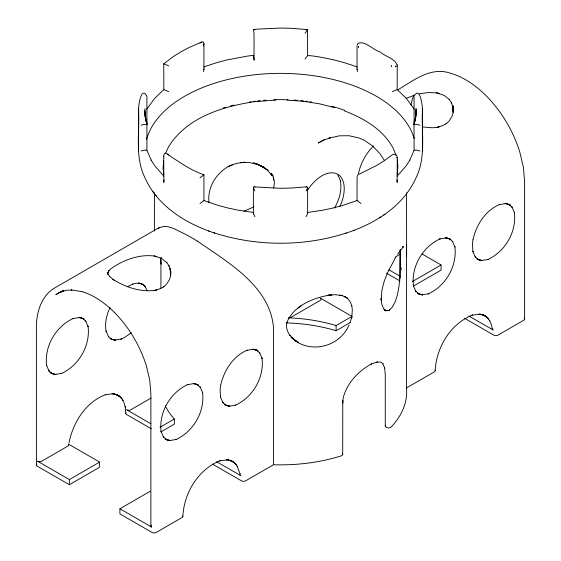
<?xml version="1.0" encoding="UTF-8"?>
<svg xmlns="http://www.w3.org/2000/svg" width="561" height="561" viewBox="0 0 561 561"><rect width="100%" height="100%" fill="white"/><g stroke="black" fill="none" stroke-linecap="round" stroke-linejoin="round"><path stroke-width="0.84" d="M144.955 114.661L144.955 108.596M154.394 231.104L154.429 192.746M199.968 203.545L203.945 200.515L203.945 174.766C189.913 170.095 177.837 160.951 165.761 153.125C164.24 153.139 163.602 154.906 163.749 156.203L163.847 182.697M203.363 71.668L203.945 69.571L203.945 43.821L203.594 42.32L202.339 41.823L188.924 47.587L180.796 51.928L173.279 56.619L163.756 63.814L163.847 89.704M254.96 216.7L253.376 213.566L253.383 187.549L253.817 186.883L280.5 188.293L291.264 188.047L306.986 186.827L307.617 187.549L307.624 213.566L306.04 216.7M203.909 66.906L216.483 62.706L226.791 59.971L247.738 56.044L253.74 55.28L253.425 55.911A3.156 0.505 83.4 0 1 254.042 60.272L254.042 34.516A3.156 0.505 83.4 0 0 253.432 30.175L253.74 29.523L258.544 29.046L280.5 28.05L291.51 28.302L307.512 29.593L307.617 55.714L304.995 59.08M357.638 71.668L357.055 69.571L357.055 45.588M397.153 182.697L397.251 157.487L396.837 157.332L397.251 157.487M357.932 43.562C364.706 39.817 373.787 50.693 380.204 51.928C385.014 56.654 395.239 58.337 397.251 65.427L397.153 89.704M400.323 265.339L400.323 249.638M414.102 96.155C420.687 84.157 423.394 111.45 422.349 114.156C421.809 135.46 425.799 158.412 415.827 178.258C413.254 183.938 410 189.309 406.171 194.225C393.03 211.209 373.991 222.668 354.187 230.291C309.525 246.77 259.196 247.422 213.944 232.815M214.765 233.103C194.19 226.356 174.331 215.817 159.478 199.793C153.349 193.054 148.251 185.382 144.605 177.024C135.25 157.431 139.303 135.04 138.651 114.156C137.494 111.38 140.502 83.912 146.919 96.317L146.919 123.539L146.779 121.33M138.567 151.659L138.651 108.469M163.924 176.217L154.808 165.839L151.112 160.046L151.414 160.614L146.919 150.341L146.919 124.591L145.187 116.793L144.766 110.643L145.187 116.793L146.919 124.837L144.955 114.03M385.274 426.072L385.274 374.573L384.573 367.651L384.664 368.009L382.749 363.528L383.023 363.879L381.045 362.182L376.768 362.041L377.251 361.957L371.123 364.096L371.466 363.928C358.346 371.109 346.908 383.135 343.206 397.91L342.68 403.121L342.778 400.61L342.694 454.235M400.323 256.153L399.881 276.776L399.025 286.061L397.504 294.567L395.316 301.559L392.286 307.19L389.264 310.107L389.741 309.854L387.889 310.717L388.436 310.598L385.379 310.499L386.122 310.829L384.888 310.093L386.031 310.815L383.514 308.459L381.796 304.188L381.087 298.319L381.214 300.352L381.929 290.051L384.194 281.341L387.616 272.555L395.701 257.247M160.93 257.716L160.923 288.249M163.749 181.96L164.142 179.885M253.376 213.566L253.803 212.64M307.624 29.803L304.995 33.323M182.844 516.365C183.945 493.421 197.928 469.445 220.228 460.7L219.716 460.869L227.184 459.873L226.581 459.852L229.94 460.392L232.976 461.605L227.794 459.831L231.195 460.805L234.189 462.537L230.809 460.595L233.804 462.299L236.349 464.711L232.99 461.661L235.459 463.849L237.485 466.633L237.17 466.128L239.792 473.337M435.189 370.674C436.29 347.729 450.273 323.753 472.572 315.009L472.06 315.177L479.529 314.188L478.926 314.16L482.285 314.7L485.321 315.913L480.139 314.139L483.54 315.114L486.534 316.846L483.154 314.903L486.149 316.607L488.694 319.02L485.335 315.969L487.804 318.157L489.83 320.941L489.515 320.436L491.078 323.795L492.362 329.132M357.055 69.571L357.084 68.905M357.609 44.277L357.581 44.712L357.673 44.081M286.867 322.449C285.914 327.813 287.015 331.158 290.037 335.548L289.82 335.233L295.759 340.983L293.319 339.068L298.27 342.547L290.977 337.105C308.262 354.692 339.503 347.694 349.026 324.994M307.624 187.809L306.075 190.908M351.936 315.703L352.308 309.448L351.705 305.479L351.831 305.885L350.555 302.386L347.659 298.529L344.517 296.453L347.294 298.052L342.112 295.598M203.945 43.821L203.363 45.918M411.017 105.033L412.559 98.399L413.948 94.865M163.672 160.418L163.083 168.363L163.805 174.38M397.181 174.296L397.924 166.245L397.265 159.892M414.221 121.33L414.081 123.539L414.039 96.962M68.968 442.938C72.804 423.155 85.489 402.09 105.741 394.6L105.23 394.769L112.698 393.78L112.095 393.759L115.454 394.292L118.497 395.505L113.231 393.717L116.618 394.671L119.612 396.368L116.408 394.537L119.409 396.269L121.954 398.724L119.409 396.269M358.479 173.735C360.295 163.819 366.284 152.88 373.612 145.965M351.459 318.01L350.001 322.68M273.726 188.131L274.462 182.255L273.207 177.549M286.818 322.75C293.087 305.682 314.433 297.134 331.839 294.805L327.94 295.296L335.296 294.686L342.413 295.668L339.819 295.058M416.052 114.633L416.045 108.596L416.045 114.03L414.081 124.837L415.813 116.793L416.234 110.643L415.813 116.793L414.039 124.696L414.081 150.341L409.586 160.614L409.888 160.046L406.192 165.839L397.076 176.217M165.74 152.851L168.482 146.961C186.14 118.098 220.915 106.828 253.923 101.751M110.075 307.526C106.576 314.945 104.57 322.905 106.134 331.481L106.022 330.955L108.603 336.852L108.28 336.334L111.863 339.391L110.012 338.458L114.472 340.148L111.569 339.216L115.447 340.106L114.844 340.085L121.33 339.026L120.839 339.188L124.325 337.645L131.274 332.701M334.51 208.11C339.272 199.513 342.147 190.488 340.38 180.439L340.492 180.958L337.911 175.06M146.772 109.192L154.415 98.687L163.756 89.564L168.728 91.667M397.553 254.294L403.492 246.595L402.609 247.128M160.769 258.986L161.575 257.829M158.09 228.685C166.729 222.549 177.367 230.887 185.6 234.33A70.118 11.29 36.6 0 1 197.339 241.076M199.968 43.099L201.729 41.963M414.081 150.341L416.613 150.124L419.93 150.944M297.898 308.108L301.32 305.724M379.664 217.724L380.793 216.981M383.794 214.975L384.965 214.204M199.968 177.795L203.945 174.766L203.363 174.983M414.102 124.563L416.613 124.367L419.93 125.194M127.915 286.496L132.803 284.076L132.312 284.245L135.643 283.375L138.798 283.186L138.195 283.165L141.07 283.656L143.63 284.813L139.17 283.116L141.779 283.88L144.275 285.57L143.392 284.834L145.362 286.93L145.04 286.419L147.094 290.71M62.671 290.71L55.848 294.658L59.922 292.309L63.751 290.914M159.689 227.296L55.756 287.337C41.409 294.974 36.276 312.372 36.395 327.631L36.395 464.978M397.63 89.949C413.534 80.511 430.778 66.387 450.476 73.232C464.235 77.18 476.128 85.812 486.184 95.784L486.366 95.973C501.723 111.632 513.21 131.008 519.774 151.926L523.399 167.325L524.605 181.708L524.605 319.055M151.07 398.072L130.818 409.761A2.959 1.711 0 0 1 126.625 409.775L150.874 423.772M395.091 257.183L400.309 254.168M68.638 444.6A2.959 1.711 0 0 1 67.804 446.135L41.717 461.205A2.945 1.697 0 0 1 37.552 461.205L69.375 479.571L99.655 462.089L68.589 444.158M159.962 427.272L174.331 418.976A119.851 69.199 0 0 1 165.158 405.666M320.548 298.291A2.959 1.711 0 0 1 320.149 300.444L290.907 317.337A2.945 1.697 0 0 1 288.627 317.828A119.851 69.199 0 0 1 336.116 325.569L351.999 316.404L320.934 298.466M412.314 281.58L441.079 264.974L441.079 270.122L413.38 286.117M36.788 464.129A2.945 1.697 0 0 0 37.257 466.184L69.375 484.725L99.318 467.439A42.061 24.284 -60 0 1 99.655 462.089M161.007 431.816L174.331 424.123L174.331 418.976M286.776 322.919A119.851 69.192 0 0 1 336.116 330.724L350.183 322.603M182.746 515.924A2.945 1.697 0 0 1 181.981 517.565L156.203 532.452A2.945 1.697 0 0 1 152.038 532.452L119.921 513.911L119.921 508.757L150.201 491.275M342.554 453.849A2.945 1.697 0 0 1 341.179 455.876A126.162 72.839 0 0 1 273.48 464.739L245.62 480.826A2.945 1.697 0 0 1 241.454 480.826L212.324 464.01M385.638 425.238A2.945 1.697 0 0 0 386.136 427.258L386.452 427.433A2.945 1.697 0 0 0 391.108 427.047A126.162 72.839 0 0 0 406.466 387.967L434.326 371.88A2.945 1.697 0 0 0 435.091 370.239M324.756 139.289L318.297 143.013L324.153 140.012L330.261 137.697L329.118 138.111L339.433 135.811L349.159 135.741L359.215 138.055L363.991 140.124L372.525 145.874L379.958 153.707L384.537 160.614M392.272 91.667L397.244 89.564L406.585 98.687L414.228 109.192M253.965 206.869L243.937 211.195M306.04 29.95L307.26 29.523M232.261 164.703C217.612 170.663 206.771 186.841 209.064 202.823M228.11 166.659L236.328 163.398L244.982 162.248L240.452 162.557L249.112 162.48L257.268 164.331M141.07 150.944L144.387 150.124L146.919 150.341M141.091 125.187L144.422 124.367L146.919 124.591M406.031 98.378L413.24 95.601M63.645 290.977L58.239 293.066L62.474 291.313L67.054 290.282L71.934 289.967L71.338 289.988L81.829 291.559L81.317 291.39C94.129 295.149 105.18 303.249 114.577 312.54L114.395 312.351C129.121 327.372 140.145 345.962 146.435 366.024L149.738 380.148L150.881 393.731L150.881 525.93M345.604 233.313L346.418 233.025M353.276 230.606L354.187 230.291M438.842 126.961L439.193 126.891L436.661 127.41L442.888 125.566L446.423 123.525L446.065 123.806L448.982 121.183L451.85 116.758L453 113.14L453.316 109.647L452.951 105.875L453.141 112.291L452.699 105.58L453.295 109.227L451.514 102.712L451.654 103.049L449.144 99.255L449.375 99.542L444.081 95.342L436.724 92.881L439.333 93.47M156.344 290.058L156.694 289.988L154.163 290.507L160.39 288.663L163.924 286.622L163.574 286.902L166.491 284.28L169.352 279.855L170.509 276.236L170.825 272.744L170.453 268.978L170.642 275.388L170.2 268.677L170.796 272.323L169.015 265.809L169.163 266.145L166.652 262.352L166.876 262.639L161.582 258.439L154.226 255.977L156.835 256.566M306.047 186.988L306.544 186.841M403.205 246.868L402.454 247.022M419.305 93.876L428.373 92.502L436.963 92.937M436.977 127.347L432.293 127.782L422.286 126.926M154.485 290.444C139.871 292.12 125.026 287.071 112.796 279.238L114.753 280.542L114.444 280.339M307.407 212.486L322.898 210.172L332.757 208.075L342.49 205.487L357.154 200.515M253.845 101.758L275.872 100.061M203.846 200.515L218.51 205.487L228.243 208.075L238.102 210.172L253.593 212.486M163.756 63.814L168.728 65.91M286.994 100.11L303.536 101.317M303.473 101.303L319.518 103.827L334.784 107.635M154.471 256.033C139.016 254.042 123.118 260.038 111.001 268.677L108.813 270.837L109.065 270.542L107.712 273.102L107.859 272.211L108.049 274.511L107.705 273.635L109.711 276.657L109.374 276.271L113.147 279.469M253.74 29.523L254.96 29.95M254.456 186.841L254.953 186.988M256.398 163.91L253.425 162.893L258.523 164.654L265.304 168.426L262.73 166.792L268.053 170.411L260.374 165.579M208.552 230.943L209.442 231.251M257.141 164.163L258.523 164.654M357.091 66.906L344.517 62.706L334.209 59.971C325.997 58.19 314.483 55.742 307.624 55.553M344.384 110.84C363.991 118.336 382.854 129.374 393.065 147.985L396.129 155.467M261.181 165.951L257.155 164.282L263.109 167.01L260.002 165.369M422.138 254.035L441.079 264.974M388.829 269.771L400.189 276.328M468.926 316.011L493.168 330.008A2.959 1.711 0 0 1 492.376 328.466M386.487 273.179L399.93 280.942M464.669 318.318L493.799 335.134A2.945 1.697 0 0 0 497.965 335.134L523.743 320.254A2.945 1.697 0 0 0 524.212 318.199M216.581 461.703L240.823 475.7A2.959 1.711 0 0 1 240.48 473.547M151.316 428.786L126.674 414.558A2.945 1.697 0 0 1 125.909 412.917M119.921 508.757L151.743 527.13A2.945 1.697 0 0 1 151.274 525.075M307.197 212.64L307.624 213.566M197.367 241.125C228.201 262.464 269.869 286.257 273.48 327.393L273.48 464.739M361.032 203.545L357.055 200.515L357.055 177.038L357.757 174.913L377.055 165.236L384.334 160.691L392.532 154.598L394.923 154.282L396.339 155.095L397.153 156.512M263.256 167.08L267.478 170.144L272.337 175.817L270.633 173.363L272.106 175.502M50.518 372.455L52.39 373.724L50.539 372.799L54.999 374.489L52.096 373.556L55.974 374.439L55.371 374.418L61.857 373.367L61.366 373.528C79.024 365.492 90.616 345.408 88.035 326.123L88.147 326.649L85.567 320.752L85.889 321.271L82.306 318.22L84.157 319.146L79.697 317.456L82.6 318.389L78.722 317.498L79.325 317.519L72.839 318.578L73.33 318.417C55.672 326.453 44.088 346.537 46.661 365.814L46.549 365.295L49.13 371.186L48.807 370.674L50.778 372.77L49.894 372.034M118.504 395.568L120.973 397.749L122.999 400.533L122.684 400.028L124.247 403.387L125.306 407.244L125.201 406.732L125.811 413.359M167.704 153.896L168.728 154.983M160.586 263.116L161.126 263.733M152.83 191.582L153.987 193.075M155.46 195.011L156.596 196.476M254.925 190.908L253.376 187.809M160.881 263.404L160.649 263.081L161.182 264.098L160.734 260.045L160.741 260.479M396.858 179.885L397.251 181.96M273.27 177.746L274.091 180.081M413.38 285.703L415.96 291.594L415.638 291.082L419.221 294.132L417.37 293.2L421.83 294.897L418.927 293.957L422.805 294.848L422.202 294.827L428.688 293.768L428.197 293.936C445.855 285.9 457.439 265.816 454.866 246.531L454.978 247.057L452.397 241.16L452.72 241.679L449.137 238.621L450.988 239.554L446.528 237.864L449.431 238.797L445.553 237.906L446.156 237.927L439.67 238.986L440.161 238.825C422.503 246.861 410.911 266.945 413.492 286.222M161.035 431.388L163.616 437.285L163.293 436.767L166.876 439.824L165.025 438.891L169.485 440.581L166.582 439.649L170.46 440.539L169.857 440.518L176.343 439.459L175.852 439.621C193.51 431.584 205.095 411.501 202.521 392.223L202.633 392.749L200.053 386.852L200.375 387.363L196.792 384.313L198.643 385.246L194.183 383.549L197.086 384.488L193.208 383.598L193.811 383.619L187.325 384.678L187.816 384.509C170.158 392.553 158.567 412.637 161.147 431.914M163.749 156.203L163.847 156.94M397.251 65.427L397.209 64.796M401.066 267.492L401.213 269.736M203.916 68.905L203.945 69.571M400.302 250.935L400.323 253.376M406.445 244.982L406.466 387.967M422.349 108.469L422.433 151.659M406.571 192.774L406.62 256.468M400.077 249.975L400.077 278.866M336.116 325.569L336.116 330.724M69.375 479.571L69.375 484.725M307.274 190.607A31.542 18.211 -60 0 1 337.028 173.903A31.542 18.211 -60 0 1 339.896 206.448M223.061 108.098A119.851 69.199 0 0 1 225.515 107.34M230.501 105.938A119.851 69.199 0 0 1 233.888 105.075M249.477 101.99A119.851 69.199 0 0 1 251.118 101.744M253.593 101.394A119.851 69.199 0 0 1 255.248 101.183M257.744 100.889A119.851 69.199 0 0 1 260.241 100.629M263.593 100.321A119.851 69.199 0 0 1 266.117 100.131M273.719 99.739A119.851 69.199 0 0 1 288.13 99.774M294.041 100.075A119.851 69.199 0 0 1 297.407 100.321M300.752 100.629A119.851 69.199 0 0 1 303.256 100.889M305.752 101.183A119.851 69.199 0 0 1 307.407 101.394M309.875 101.744A119.851 69.199 0 0 1 311.516 101.99M331.754 106.274A119.851 69.199 0 0 1 336.719 107.712M337.533 107.964A119.851 69.199 0 0 1 344.713 110.398M351.81 318.22A42.061 24.284 -60 0 1 351.999 316.404M146.589 139.254A135.622 78.302 0 0 1 279.827 73.358A135.622 78.302 0 0 1 414.193 138.49M358.402 46.717L358.395 47.215L358.402 46.717M391.578 65.875L391.522 66.345L391.578 65.875M220.62 385.519L220.08 389.832L220.62 397.574L220.508 397.055L223.089 402.952L222.759 402.433L226.349 405.484L224.498 404.558L228.958 406.248L226.055 405.315L229.933 406.199L229.33 406.178L235.816 405.126L235.325 405.287C252.983 397.251 264.568 377.167 261.994 357.89L262.106 358.409L259.526 352.511L259.848 353.03L256.265 349.98L258.116 350.906L253.656 349.215L256.559 350.148L252.681 349.265L253.284 349.286L246.798 350.337L247.289 350.176C232.794 356.165 223.706 371.165 220.62 385.519M472.965 239.828L472.425 244.14L472.965 251.882L472.853 251.363L475.433 257.261L475.111 256.742L478.694 259.792L476.843 258.866L481.303 260.556L478.4 259.624L482.278 260.514L481.675 260.486L488.161 259.434L487.67 259.596C505.328 251.559 516.912 231.476 514.339 212.198L514.451 212.717L511.87 206.827L512.193 207.339L508.61 204.288L510.461 205.214L506.001 203.524L508.904 204.456L505.026 203.573L505.629 203.594L499.143 204.646L499.634 204.485C485.139 210.473 476.058 225.48 472.965 239.828M385.821 310.654L384.061 309.595L385.821 310.654M272.099 174.759L270.949 173.23L273.312 176.385L272.099 174.759M395.856 66.808L395.8 66.093L395.856 66.808"/></g></svg>
